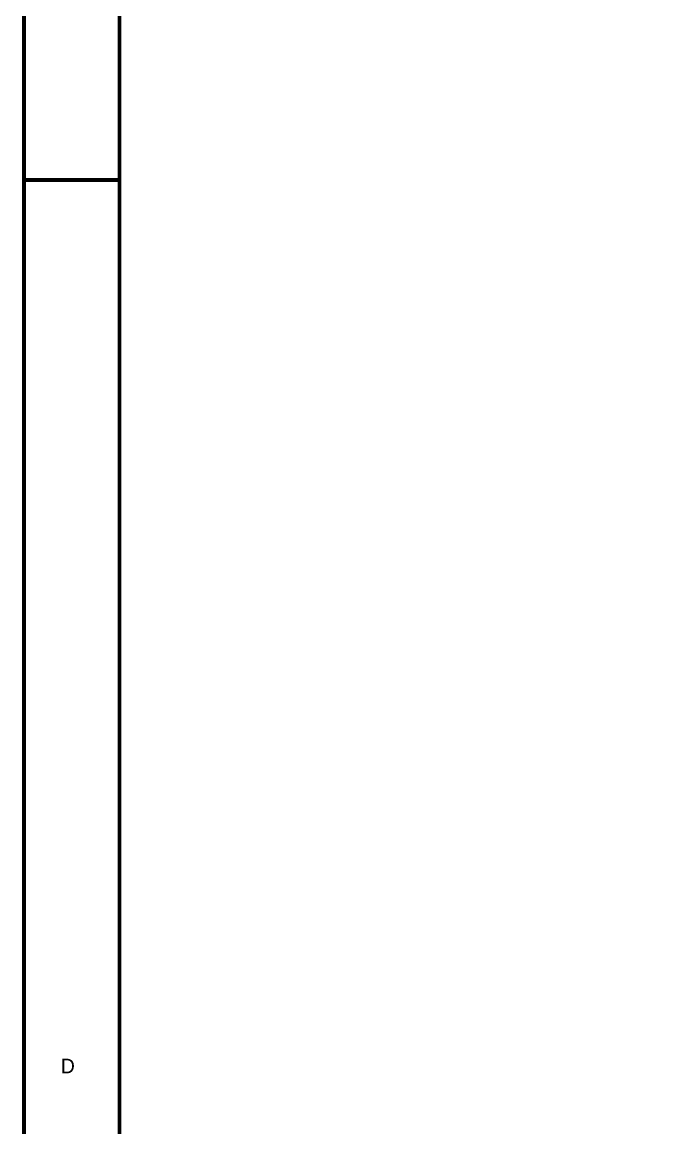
# Model space of a CAD drawing. Header units: inches. Extents: x 0 to 31.5, y 0 to 22.3.
# Drawn here: x -0.002 to 2.04, y 2.584 to 6.073 of the extents above; entities that cross this region are included whole.
import ezdxf

# ---------------------------------------------------------------- set-up
doc = ezdxf.new("R2010")
doc.units = ezdxf.units.IN
doc.header["$MEASUREMENT"] = 0
doc.layers.add('Sheet', color=255, linetype='Continuous')

msp = doc.modelspace()

# ---------------------------------------------------------------- linework, layer by layer
at = {"layer": 'Sheet'}
for points in [[(0.0034, 22.3, 0.0118, 0.0118, 0), (31.4977, 22.3, 0.0118, 0.0118, 0), (31.4977, 0, 0.0118, 0.0118, 0), (0.0034, 0, 0.0118, 0.0118, 0), (0.0034, 22.3, 0.0118, 0.0118, 0)], [(0.0034, 22.3, 0.0039, 0.0039, 0), (0.0034, 0, 0.0039, 0.0039, 0), (31.4977, 0, 0.0039, 0.0039, 0), (31.4977, 22.3, 0.0039, 0.0039, 0), (0.0034, 22.3, 0.0039, 0.0039, 0), (0.0034, 22.3, 0.0039, 0.0039, 0)], [(0.3043, 21.9991, 0.0118, 0.0118, 0), (31.1969, 21.9991, 0.0118, 0.0118, 0), (31.1969, 0.2998, 0.0118, 0.0118, 0), (0.3043, 0.2998, 0.0118, 0.0118, 0), (0.3043, 21.9991, 0.0118, 0.0118, 0)], [(0.3043, 21.9991, 0.0039, 0.0039, 0), (0.3043, 0.2998, 0.0039, 0.0039, 0), (31.1969, 0.2998, 0.0039, 0.0039, 0), (31.1969, 21.9991, 0.0039, 0.0039, 0), (0.3043, 21.9991, 0.0039, 0.0039, 0), (0.3043, 21.9991, 0.0039, 0.0039, 0)]]:
    msp.add_lwpolyline(points, format="xyseb", close=True, dxfattribs=at)
msp.add_lwpolyline([(0.0034, 5.575, 0.0118, 0.0118, 0), (0.3037, 5.575, 0.0118, 0.0118, 0)], format="xyseb", dxfattribs=at)

# ---------------------------------------------------------------- texts
msp.add_text('D', height=0.0459, dxfattribs=at).set_placement((0.1194, 2.7565))

doc.saveas('drawing.dxf')
